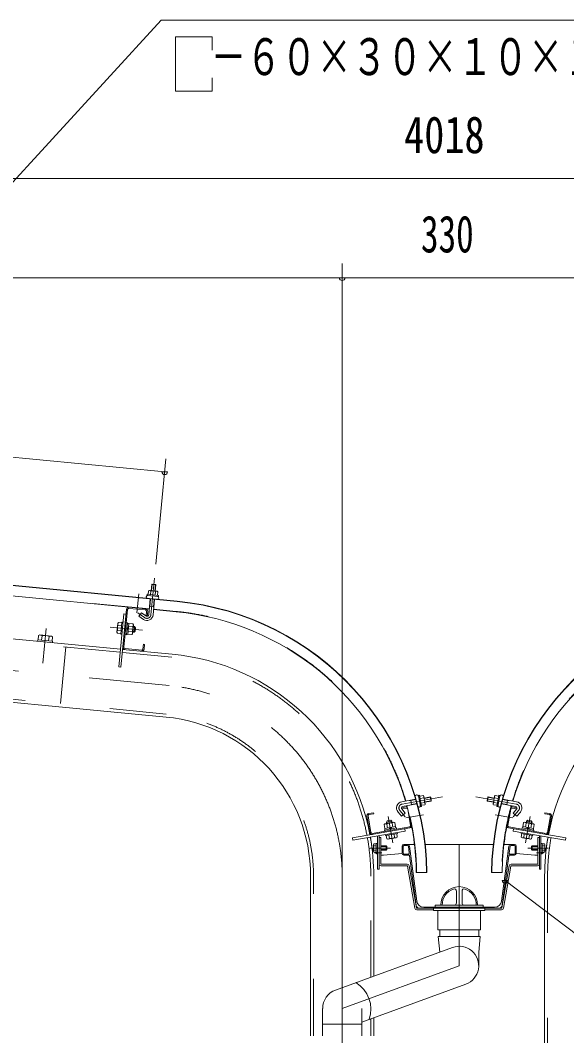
# Model space of a CAD drawing. Units: millimetres, scale not verified. Extents: x -31502 to 31507, y -14700 to 14700.
# Drawn here: x 19166 to 21863, y 6454 to 11466 of the extents above; entities that cross this region are included whole.
import ezdxf
from ezdxf.enums import TextEntityAlignment as Align

# ---------------------------------------------------------------- set-up
doc = ezdxf.new("R2010")
doc.units = ezdxf.units.MM
doc.header["$LTSCALE"] = 70
doc.linetypes.add('USER2', pattern=[10, 4, -6])
doc.linetypes.add('USER3', pattern=[24, 12, -5, 2, -5])
for name, color, linetype, lineweight in [('0-6_2-02BOLD', 7, 'Continuous', 18), ('0-7_2-12HIDDEN', 3, 'USER2', 18), ('0-8_2-22CENTER', 3, 'USER3', 18), ('0-9_2-42THIN', 4, 'Continuous', 18), ('0-A_2-52DIM', 3, 'Continuous', 18)]:
    doc.layers.add(name, color=color, linetype=linetype, lineweight=lineweight)
doc.styles.add('ＭＳ ゴシック', font='')
doc.styles.get('ＭＳ ゴシック').set_extended_font_data('MS Gothic')

msp = doc.modelspace()

# ---------------------------------------------------------------- linework, layer by layer
at = {"layer": '0-6_2-02BOLD'}
for p, q in [((19940.36, 8598.56), (14447.31, 9127.48)), ((14505.32, 9120.14), (19940.18, 8596.82)), ((19802.94, 8559.04), (17298.03, 8800.24)), ((19835.59, 8679.1), (19814.69, 8681.11)), ((19808.99, 8630.89), (19810.71, 8648.73)), ((19833.33, 8646.56), (19831.61, 8628.71)), ((17145.51, 8603.95), (19660.18, 8361.82)), ((19807.8, 8609.56), (19800.4, 8532.69)), ((19804.18, 8571.99), (19825.08, 8569.97)), ((19821.3, 8530.68), (19828.71, 8607.55)), ((19676.95, 8536.01), (19688.1, 8534.94)), ((19677.97, 8371.35), (19695.95, 8558.09)), ((19702.06, 8563.13), (19784.28, 8555.21)), ((19823.84, 8557.03), (19935.32, 8546.29)), ((19649.04, 8479.98), (19665.77, 8478.37)), ((19695, 8489.79), (19701.97, 8489.11)), ((19700.62, 8475.01), (19720.83, 8473.07)), ((19722.1, 8486.15), (19701.87, 8488.1)), ((19724.12, 8481.71), (19722.1, 8486.15)), ((19271.66, 8406.26), (19273.71, 8427.5)), ((19307.91, 8424.21), (19305.86, 8402.97)), ((19322.96, 8401.32), (19325.01, 8422.56)), ((19663.26, 8452.22), (19646.52, 8453.84)), ((19689.54, 8433), (19683.96, 8433.53)), ((19699.35, 8461.94), (19691.72, 8455.64)), ((19692.39, 8462.61), (19700.03, 8468.91)), ((19698.1, 8448.87), (19718.31, 8446.92)), ((19720.66, 8445.83), (19727.62, 8445.16)), ((19252.18, 8408.14), (19251.52, 8401.17)), ((19671.32, 8360.74), (19915.2, 8337.26)), ((19765.23, 8357.33), (19683.01, 8365.25)), ((21117.35, 7621.11), (21049.03, 7609.06)), ((21157.31, 7627.7), (21139.67, 7624.59)), ((21189.57, 7632.52), (21159.21, 7627.16)), ((21474.77, 7632.52), (21505.14, 7627.16)), ((21507.03, 7627.7), (21524.67, 7624.59)), ((21547, 7621.11), (21615.32, 7609.06)), ((21048.09, 7573.45), (21071.53, 7577.58)), ((21053.13, 7585.8), (21123.76, 7598.25)), ((21078.1, 7572.5), (21092.36, 7491.69)), ((21097.19, 7593.57), (21093.09, 7616.83)), ((21143.61, 7602.21), (21161.27, 7605.32)), ((21520.73, 7602.21), (21503.07, 7605.32)), ((21611.22, 7585.8), (21540.58, 7598.25)), ((21567.15, 7593.57), (21571.25, 7616.83)), ((21586.24, 7572.5), (21571.98, 7491.69)), ((21616.25, 7573.45), (21592.81, 7577.58)), ((20891.07, 7456.2), (20876.71, 7537.54)), ((20882.24, 7538.52), (20896.58, 7457.17)), ((21047.9, 7536.89), (21030.36, 7557.79)), ((21616.44, 7536.89), (21633.98, 7557.79)), ((21777.57, 7545.01), (21754.13, 7549.14)), ((21767.76, 7457.17), (21782.1, 7538.52)), ((21787.63, 7537.54), (21773.28, 7456.2)), ((20903.07, 7452.63), (21087.82, 7485.21)), ((20978.76, 7478.78), (20975.24, 7498.78)), ((20986.02, 7472.95), (20991.69, 7481.06)), ((20998.59, 7482.28), (20992.92, 7474.16)), ((20994.24, 7517.05), (21000.32, 7512.78)), ((21001.11, 7503.34), (21004.63, 7483.34)), ((21576.52, 7485.21), (21761.28, 7452.63)), ((21600.55, 7475.28), (21598.61, 7464.25)), ((21642.13, 7479.33), (21641.15, 7473.81)), ((21659.71, 7483.34), (21663.24, 7503.34)), ((21662.82, 7505.89), (21664.02, 7512.78)), ((21665.76, 7482.28), (21671.42, 7474.16)), ((21678.32, 7472.95), (21672.65, 7481.06)), ((21685.58, 7478.78), (21689.11, 7498.78)), ((21698.31, 7469.42), (21699.52, 7476.32)), ((20987.76, 7427.75), (20984.84, 7444.31)), ((21010.71, 7448.87), (21013.64, 7432.31)), ((21637.26, 7451.75), (21638.24, 7457.27)), ((21650.7, 7432.31), (21653.63, 7448.87)), ((21676.58, 7427.75), (21679.5, 7444.31)), ((21692.44, 7442.02), (21689.52, 7425.47)), ((20923.02, 7390.42), (20910.79, 7390.42)), ((20910.79, 7370.21), (20923.02, 7370.21)), ((20944.72, 7390.82), (20972.02, 7390.82)), ((20972.02, 7369.82), (20944.72, 7369.82)), ((21050.42, 7354.07), (21050.42, 7389.07)), ((21055.67, 7389.07), (21055.67, 7354.07)), ((21059.17, 7397.82), (21111.24, 7397.82)), ((21077.76, 7392.57), (21059.17, 7392.57)), ((21081.23, 7389.53), (21085.9, 7354.53)), ((21122.71, 7118.44), (21086.43, 7390.22)), ((21164.1, 7397.82), (21500.24, 7397.82)), ((21541.63, 7118.44), (21577.91, 7390.22)), ((21553.11, 7397.82), (21605.17, 7397.82)), ((21583.11, 7389.53), (21578.44, 7354.53)), ((21605.17, 7392.57), (21586.58, 7392.57)), ((21608.67, 7389.07), (21608.67, 7354.07)), ((21613.92, 7354.07), (21613.92, 7389.07)), ((21719.62, 7390.82), (21692.32, 7390.82)), ((21692.32, 7369.82), (21719.62, 7369.82)), ((21753.55, 7390.42), (21741.32, 7390.42)), ((21741.32, 7370.21), (21753.55, 7370.21)), ((20923.02, 7358.44), (20928.62, 7358.44)), ((20958.47, 7344.7), (21050.49, 7352.98)), ((21059.17, 7350.57), (21082.43, 7350.57)), ((21084.07, 7345.32), (21059.17, 7345.32)), ((21087.54, 7342.28), (21120.14, 7098)), ((21576.8, 7342.28), (21544.2, 7098)), ((21605.17, 7345.32), (21580.27, 7345.32)), ((21581.91, 7350.57), (21605.17, 7350.57)), ((21613.85, 7352.98), (21705.87, 7344.7)), ((20946.47, 7300.87), (21075.5, 7300.87)), ((21075.5, 7292.82), (20946.47, 7292.82)), ((21077.22, 7291.37), (21113.99, 7082.87)), ((21121.92, 7084.26), (21085.15, 7292.77)), ((21542.43, 7084.26), (21579.19, 7292.77)), ((21587.12, 7291.37), (21550.35, 7082.87)), ((21717.87, 7300.87), (21588.84, 7300.87)), ((21588.84, 7292.82), (21717.87, 7292.82)), ((20598.74, 6453.9), (20598.74, 7241.41)), ((20910.6, 7241.41), (20910.6, 6747.88)), ((21172.99, 7258.78), (21120.49, 7258.78)), ((21543.85, 7258.78), (21491.35, 7258.78)), ((21753.76, 7241.41), (21753.76, 5778.4)), ((21318.17, 7109.07), (21318.17, 7167.86)), ((21346.17, 7167.86), (21346.17, 7109.07)), ((21540.7, 7082.82), (21123.64, 7082.82)), ((21123.64, 7074.77), (21206.17, 7074.77)), ((21506.94, 7088.07), (21157.41, 7088.07)), ((21206.17, 7082.82), (21206.17, 7071.62)), ((21206.17, 7071.62), (21458.17, 7071.62)), ((21227.18, 7071.62), (21227.18, 6977.12)), ((21451.17, 7098.57), (21451.17, 7088.07)), ((21458.17, 7071.62), (21458.17, 7082.82)), ((21458.17, 7074.77), (21540.7, 7074.77)), ((21235.91, 6943.31), (21235.91, 6977.12)), ((21428.42, 6977.12), (21428.42, 6943.31)), ((21299.26, 6889.36), (20721.76, 6679.14)), ((20850.91, 6521.34), (21365.1, 6708.47)), ((20658.42, 6588.7), (20658.42, 6453.91)), ((20850.91, 6453.91), (20850.91, 6588.7)), ((20910.6, 6543.06), (20910.6, 6453.9)), ((20850.91, 6510.13), (20658.4, 6510.13))]:
    msp.add_line(p, q, dxfattribs=at)
for points in [[(14591.12, 8849.91), (14579.67, 8840.47), (14551.79, 8550.95), (14561.24, 8539.49), (19885.3, 8026.85)], [(19811.73, 8650.41), (19814.69, 8681.11), (19816.6, 8682.69), (19834.02, 8681.01), (19835.59, 8679.1), (19832.63, 8648.4)], [(19842.92, 8627.63), (19844.64, 8645.47), (19841.78, 8647.51), (19802.59, 8651.29), (19799.39, 8649.83), (19797.66, 8631.98)], [(19690.37, 8558.63), (19662.93, 8273.65), (19651.79, 8274.72), (19676.95, 8536.01)], [(19785.92, 8526.1), (19763.7, 8541.94), (19751.51, 8524.85), (19773.73, 8509.01)], [(19789.32, 8549.1), (19787.04, 8525.41), (19792.61, 8524.87), (19794.9, 8548.56)], [(19667.03, 8491.45), (19650.29, 8493.06), (19647.47, 8489.09), (19643.24, 8445.19), (19645.26, 8440.76), (19662, 8439.15)], [(19667.23, 8435.15), (19661.66, 8435.68), (19667.37, 8494.91), (19672.94, 8494.38)], [(19689.54, 8433), (19695.24, 8492.23), (19689.66, 8492.76)], [(19701.97, 8489.11), (19696.74, 8434.77), (19689.77, 8435.44)], [(19724.12, 8481.71), (19719.89, 8437.81), (19717.06, 8433.85), (19696.84, 8435.79)], [(19723.34, 8473.7), (19730.31, 8473.03), (19735.04, 8467.3), (19733.36, 8449.88), (19727.62, 8445.16), (19730.31, 8473.03)], [(19325.01, 8422.56), (19319.86, 8426.23), (19262.37, 8431.77), (19256.61, 8429.15), (19254.57, 8407.91)], [(19252.18, 8408.14), (19325.35, 8401.09), (19324.68, 8394.12)], [(19776.92, 8361.83), (19779.19, 8385.51), (19773.62, 8386.05), (19771.33, 8362.36)], [(21137.69, 7635.79), (21155.35, 7638.9), (21157.61, 7636.21), (21164.45, 7597.43), (21163.24, 7594.13), (21145.59, 7591.01)], [(21162.85, 7606.48), (21193.23, 7611.84), (21194.65, 7613.87), (21191.61, 7631.1), (21189.57, 7632.52), (21193.23, 7611.84)], [(21501.49, 7606.48), (21471.12, 7611.84), (21474.77, 7632.52), (21472.74, 7631.1), (21469.69, 7613.87), (21471.12, 7611.84)], [(21526.65, 7635.79), (21509, 7638.9), (21506.73, 7636.21), (21499.89, 7597.43), (21501.1, 7594.13), (21518.76, 7591.01)], [(21070.56, 7583.1), (21047.12, 7578.97), (21048.1, 7573.45)], [(21048.46, 7572.98), (21066.01, 7552.08), (21047.9, 7536.89)], [(21593.78, 7583.1), (21617.22, 7578.97), (21616.24, 7573.45)], [(21615.88, 7572.98), (21598.33, 7552.08), (21616.44, 7536.89)], [(20885.8, 7550.52), (20909.24, 7554.65), (20910.21, 7549.14), (20886.78, 7545.01)], [(21754.13, 7549.14), (21755.1, 7554.65), (21778.54, 7550.52)], [(21088.79, 7479.69), (20805.52, 7429.74), (20807.47, 7418.71), (21065.74, 7464.25), (21063.79, 7475.28)], [(21017.57, 7485.62), (21014.04, 7505.63), (21009.46, 7507.29), (20966.03, 7499.63), (20962.3, 7496.5), (20965.83, 7476.5)], [(21023.19, 7473.81), (21022.21, 7479.33), (20963.62, 7468.99), (20964.59, 7463.48)], [(20966.03, 7469.42), (20964.82, 7476.32), (21018.58, 7485.8), (21019.8, 7478.9)], [(20994.24, 7517.05), (20977.01, 7514), (20972.74, 7507.92)], [(20973.97, 7501.03), (20972.74, 7507.92), (21000.32, 7512.78), (21001.53, 7505.89)], [(21598.61, 7464.25), (21856.88, 7418.71), (21858.82, 7429.74), (21575.55, 7479.69)], [(21642.13, 7479.33), (21700.73, 7468.99), (21699.76, 7463.48)], [(21699.52, 7476.32), (21645.76, 7485.8), (21644.54, 7478.9)], [(21698.31, 7499.63), (21654.88, 7507.29), (21650.3, 7505.63), (21646.78, 7485.62)], [(21690.37, 7501.03), (21691.6, 7507.92), (21687.34, 7514), (21670.11, 7517.05), (21664.02, 7512.78), (21691.6, 7507.92)], [(21698.31, 7499.63), (21702.04, 7496.5), (21698.51, 7476.5)], [(20936.67, 7441.49), (20936.67, 7275.32), (20928.62, 7275.32), (20928.62, 7440.08)], [(20936.67, 7432.82), (20944.72, 7432.82), (20944.72, 7302.62)], [(21026.11, 7457.27), (21027.08, 7451.75), (20968.48, 7441.42), (20967.51, 7446.94)], [(20971.91, 7442.02), (20974.83, 7425.47), (20979.41, 7423.8), (21022.83, 7431.46), (21026.57, 7434.59), (21023.64, 7451.15)], [(21637.26, 7451.75), (21695.87, 7441.42), (21696.84, 7446.94)], [(21689.52, 7425.47), (21684.93, 7423.8), (21641.51, 7431.46), (21637.77, 7434.59), (21640.7, 7451.15)], [(21727.67, 7432.82), (21719.62, 7432.82), (21719.62, 7302.62)], [(21735.72, 7440.08), (21735.72, 7275.32), (21727.67, 7275.32), (21727.67, 7441.49)], [(20923.02, 7400.53), (20910.79, 7400.53), (20909.02, 7397.47)], [(20909.02, 7397.47), (20909.02, 7363.17), (20910.79, 7360.11), (20923.02, 7360.11)], [(20923.02, 7358.44), (20923.02, 7402.19), (20928.62, 7402.19)], [(21735.72, 7358.44), (21741.32, 7358.44), (21741.32, 7402.19), (21735.72, 7402.19)], [(21741.32, 7400.53), (21753.55, 7400.53), (21755.32, 7397.47), (21755.32, 7363.17), (21753.55, 7360.11), (21741.32, 7360.11)], [(21451.18, 7088.07), (21451.18, 7098.57), (21213.18, 7098.57), (21213.18, 7088.07)], [(21227.18, 6977.12), (21437.17, 6977.12), (21437.17, 7071.62)], [(21428.42, 6798.91), (21428.42, 6866.34), (21435.42, 6943.31), (21228.91, 6943.31), (21235.92, 6866.31)]]:
    msp.add_lwpolyline(points, dxfattribs=at)
for points in [[(19847.63, 8621.54), (19791.89, 8626.92), (19792.42, 8632.49), (19848.17, 8627.12)], [(21146.5, 7585.82), (21140.99, 7584.85), (21131.27, 7639.99), (21136.78, 7640.97)], [(21517.85, 7585.82), (21527.57, 7640.97), (21533.08, 7639.99), (21523.36, 7584.85)], [(20972.02, 7369.82), (20975.52, 7373.32), (20975.52, 7387.32), (20972.02, 7390.81)], [(21692.32, 7369.82), (21692.32, 7390.81), (21688.82, 7387.32), (21688.82, 7373.32)]]:
    msp.add_lwpolyline(points, close=True, dxfattribs=at)
for centre, radius, start, end in [((19794.7, 8619.61), 7, 84.4998, 264.4998), ((19804.25, 8641.02), 10.06, 50.11574, 110.11574), ((19818.57, 8611.96), 37.62, 66.91203, 102.08795), ((19838.19, 8637.75), 10.06, 58.88425, 118.88425), ((19843.48, 8614.91), 7, 264.50061, 84.50061), ((19809.68, 7241.41), 1361.67, 0.73094, 84.50003), ((19809.68, 7241.41), 1363.42, 0.73001, 84.5), ((22854.67, 7241.41), 1363.42, 95.5, 179.26999), ((22854.67, 7241.41), 1361.67, 95.49997, 179.26906), ((19701.53, 8557.56), 11.2, 84.4973, 174.4973), ((19701.53, 8557.56), 5.6, 84.4973, 174.4973), ((19791.25, 8533.58), 30.18, 234.5, 354.5), ((19783.75, 8549.63), 5.6, 354.5092, 84.50122), ((19783.75, 8549.63), 11.2, 354.50143, 84.50122), ((19791.25, 8533.58), 9.19, 234.5, 354.5), ((19809.68, 7241.41), 1310.92, 16.43245, 84.5), ((22854.67, 7241.41), 1310.92, 95.5, 163.56755), ((19681.8, 8463.63), 36.61, 153.47365, 195.52446), ((19657.27, 8485.79), 10.07, 174.49905, 215.22588), ((19685.56, 8463.27), 36.61, 333.47365, 15.52446), ((19713.87, 8480.34), 10.07, 313.77223, 354.49905), ((19264.2, 8418.29), 13.24, 44.06885, 84.5), ((19286.49, 8381), 48.23, 63.6357, 105.3643), ((19315.49, 8413.35), 13.24, 84.5, 124.92831), ((19653.48, 8446.56), 10.07, 133.77223, 174.49905), ((19710.09, 8441.12), 10.07, 354.49905, 35.22588), ((19683.54, 8370.82), 11.2, 174.4973, 264.48845), ((19683.54, 8370.82), 5.6, 174.4973, 264.48845), ((19765.76, 8362.9), 11.2, 264.49953, 354.50208), ((19765.76, 8362.9), 5.6, 264.49953, 354.5092), ((19809.68, 7241.41), 1100.92, 10.65323, 84.50005), ((22854.67, 7241.41), 1100.92, 95.49995, 169.34677), ((19809.68, 7241.41), 789.08, 0, 84.50003), ((21123.67, 7635.1), 8.33, 10.01471, 190.01471), ((21148.15, 7631.86), 10.06, 335.62325, 35.62325), ((21123.98, 7610.28), 37.62, 352.41954, 27.59546), ((21540.36, 7610.28), 37.62, 152.40454, 187.58046), ((21516.19, 7631.86), 10.06, 144.37675, 204.37675), ((21540.68, 7635.1), 8.33, 349.98529, 169.98529), ((21054.49, 7578.04), 31.5, 99.99847, 220.00092), ((21054.49, 7578.04), 7.88, 100.00249, 220.00249), ((21072.51, 7572.07), 11.2, 75.34628, 100.00198), ((21072.51, 7572.07), 5.6, 14.67992, 100.00677), ((19809.68, 7241.41), 1310.92, 0.75925, 15.39432), ((21134.58, 7587.27), 5.89, 190.00774, 10.00774), ((21154.08, 7598.28), 10.06, 344.39175, 44.39175), ((21510.26, 7598.28), 10.06, 135.60825, 195.60825), ((21529.77, 7587.27), 5.89, 169.99226, 349.99226), ((22854.67, 7241.41), 1310.92, 164.60568, 179.24075), ((21591.83, 7572.07), 5.6, 79.99323, 165.32008), ((21591.83, 7572.07), 11.2, 79.99802, 104.65372), ((21609.85, 7578.04), 7.88, 319.99751, 79.99751), ((21609.85, 7578.04), 31.5, 319.99908, 80.00153), ((20887.75, 7539.49), 11.2, 100.00313, 190.00211), ((20887.75, 7539.49), 5.6, 100.00652, 190.00652), ((21776.6, 7539.49), 5.6, 349.99348, 79.99348), ((21776.6, 7539.49), 11.2, 349.99789, 79.99687), ((20970.09, 7490.13), 10.07, 59.27591, 100.00273), ((20994.11, 7467.41), 36.61, 78.97455, 121.02536), ((21008.9, 7496.97), 10.07, 100.00273, 140.72955), ((21086.85, 7490.72), 5.6, 280.00652, 10.00652), ((21086.85, 7490.72), 11.2, 280.00217, 340.37393), ((21577.49, 7490.72), 11.2, 199.62607, 259.99783), ((21577.49, 7490.72), 5.6, 169.99348, 259.99348), ((21655.45, 7496.97), 10.07, 39.27045, 79.99727), ((21670.23, 7467.41), 36.61, 58.97464, 101.02545), ((21694.25, 7490.13), 10.07, 79.99727, 120.72409), ((20902.1, 7458.15), 11.2, 190.01096, 280.00211), ((19809.68, 7241.41), 1100.92, 0, 10.0701), ((19809.7, 7241.27), 1100.93, 7.7531, 10.07008), ((20902.1, 7458.15), 5.6, 190.01537, 280.00652), ((20979.97, 7434.12), 10.07, 280.00273, 320.72955), ((20994.76, 7463.68), 36.61, 258.97455, 301.02536), ((21018.77, 7440.96), 10.07, 239.27591, 280.00273), ((21645.57, 7440.96), 10.07, 259.99727, 300.72409), ((21669.58, 7463.68), 36.61, 238.97464, 281.02545), ((21684.37, 7434.12), 10.07, 219.27045, 259.99727), ((22854.67, 7241.41), 1100.92, 169.9299, 180), ((21762.25, 7458.15), 11.2, 259.99789, 349.98904), ((21762.25, 7458.15), 5.6, 259.99348, 349.98463), ((22854.64, 7241.27), 1100.93, 169.92992, 172.2469), ((20952.58, 7396.88), 52.5, 187.75275, 213.93475), ((20917.13, 7395.47), 8.11, 180, 218.53142), ((20938.81, 7380.32), 29.79, 160.16866, 199.8291), ((20917.13, 7365.16), 8.11, 141.45375, 180), ((21059.17, 7389.07), 8.75, 90, 180), ((21059.17, 7389.07), 3.5, 90, 180), ((21077.76, 7389.07), 8.75, 7.60199, 90), ((21077.76, 7389.07), 3.5, 7.60419, 90), ((21586.58, 7389.07), 8.75, 90, 172.39801), ((21586.58, 7389.07), 3.5, 90, 172.39581), ((21605.17, 7389.07), 8.75, 0, 90), ((21605.17, 7389.07), 3.5, 0, 90), ((21747.21, 7395.47), 8.11, 321.46858, 0), ((21725.53, 7380.32), 29.79, 340.1709, 19.83134), ((21747.22, 7365.16), 8.11, 0, 38.54625), ((21711.76, 7396.88), 52.5, 326.06525, 352.24725), ((20952.58, 7396.88), 52.5, 224.45744, 242.85269), ((20952.58, 7396.88), 52.5, 261.39389, 276.44838), ((21059.17, 7354.07), 8.75, 180, 270), ((21059.17, 7354.07), 3.5, 180, 270), ((21082.43, 7354.07), 3.5, 270, 7.60158), ((21084.07, 7341.82), 3.5, 7.60419, 90), ((21580.27, 7341.82), 3.5, 90, 172.39581), ((21581.91, 7354.07), 3.5, 172.39842, 270), ((21605.17, 7354.07), 3.5, 270, 0), ((21605.17, 7354.07), 8.75, 270, 0), ((21711.76, 7396.88), 52.5, 263.55162, 278.60611), ((21711.76, 7396.88), 52.5, 297.14731, 315.54256), ((20946.47, 7302.62), 9.8, 180, 270), ((20946.47, 7302.62), 1.75, 180, 270), ((21075.5, 7291.07), 9.8, 10.00009, 90), ((21075.5, 7291.07), 1.75, 10.00024, 90), ((21588.84, 7291.07), 9.8, 90, 169.99991), ((21588.84, 7291.07), 1.75, 90, 169.99976), ((21717.87, 7302.62), 1.75, 270, 0), ((21717.87, 7302.62), 9.8, 270, 0), ((21332.17, 7098.57), 91, 0, 180), ((21332.17, 7098.57), 84, 109.47118, 180), ((21307.67, 7167.86), 10.5, 0, 109.47488), ((21356.67, 7167.86), 10.5, 70.52512, 180), ((21332.17, 7098.57), 84, 0, 70.52882), ((21157.41, 7123.07), 35, 187.60286, 270), ((21506.94, 7123.07), 35, 270, 352.39714), ((21123.64, 7084.57), 9.8, 189.99997, 270), ((21137.49, 7100.32), 17.5, 187.60313, 270), ((21123.64, 7084.57), 1.75, 190.00024, 270), ((21307.67, 7109.07), 10.5, 270, 0), ((21356.67, 7109.07), 10.5, 180, 270), ((21526.85, 7100.32), 17.5, 270, 352.39687), ((21540.7, 7084.57), 1.75, 270, 349.99976), ((21540.7, 7084.57), 9.8, 270, 350.00003), ((21332.18, 6798.91), 96.25, 289.99896, 110.00061), ((20754.68, 6588.7), 96.25, 110.0018, 180), ((20741.38, 6583.88), 154.95, 341.60916, 58.39587)]:
    msp.add_arc(centre, radius, start, end, dxfattribs=at)
at = {"layer": '0-7_2-12HIDDEN'}
for p, q in [((19803.1, 8560.79), (17298.19, 8801.98)), ((19658.76, 8347.18), (17144.1, 8589.32)), ((19886.71, 8041.48), (14580.06, 8552.44)), ((19824.01, 8558.77), (19935.49, 8548.04)), ((19391.21, 8372.95), (19364.13, 8091.8)), ((19913.79, 8322.63), (19669.91, 8346.11)), ((20613.45, 6453.9), (20613.45, 7241.41)), ((20895.9, 6742.53), (20895.9, 7241.41)), ((21768.46, 7241.41), (21768.46, 5778.4)), ((20895.9, 6453.9), (20895.9, 6537.72))]:
    msp.add_line(p, q, dxfattribs=at)
for centre, radius, start, end in [((19809.68, 7241.41), 1312.67, 16.42381, 84.5), ((22854.67, 7241.41), 1312.67, 95.5, 163.57619), ((19809.68, 7241.41), 1086.22, 10.66211, 84.50003), ((22854.67, 7241.41), 1086.22, 95.49997, 169.33789), ((19809.68, 7241.41), 803.77, 0, 84.50003), ((19809.68, 7241.41), 1312.67, 0.75822, 15.3871), ((22854.67, 7241.41), 1312.67, 164.6129, 179.24178), ((19809.68, 7241.41), 1086.22, 0, 10.07104), ((22854.67, 7241.41), 1086.22, 169.92896, 180)]:
    msp.add_arc(centre, radius, start, end, dxfattribs=at)
at = {"layer": '0-8_2-22CENTER'}
for p, q in [((14489.08, 8703.08), (19900.25, 8182.06)), ((19828.21, 8712.01), (19810.85, 8531.69)), ((19750.41, 8634.42), (19741.49, 8541.75)), ((19746.35, 8541.42), (19779.82, 8517.56)), ((19769.03, 8455.23), (19610.51, 8470.5)), ((19278.03, 8293.13), (19294.47, 8463.84)), ((21051.08, 7597.43), (21249.99, 7632.5)), ((21414.35, 7632.5), (21613.26, 7597.43)), ((21004.92, 7406.06), (20981.93, 7536.47)), ((21039.42, 7565.39), (21065.84, 7533.89)), ((21068.11, 7529.36), (21155.34, 7544.74)), ((21596.23, 7529.36), (21509, 7544.74)), ((21624.92, 7565.39), (21598.5, 7533.89)), ((21682.41, 7536.47), (21659.43, 7406.06)), ((20993.02, 7380.32), (20891.52, 7380.32)), ((21671.32, 7380.32), (21772.82, 7380.32)), ((20914.62, 7355.82), (20950.67, 7355.82)), ((21749.72, 7355.82), (21713.67, 7355.82)), ((20754.67, 7241.41), (20754.67, -1302.1))]:
    msp.add_line(p, q, dxfattribs=at)
msp.add_lwpolyline([(20754.68, 6588.7), (21332.17, 6798.91), (21332.17, 7397.82)], dxfattribs=at)
for centre, radius, start, end in [((19791.25, 8533.58), 19.69, 234.5, 354.5), ((19809.68, 7241.41), 945, 0, 84.50003), ((21054.49, 7578.04), 19.69, 100.00238, 219.99998), ((21609.85, 7578.04), 19.69, 320.00002, 79.99762)]:
    msp.add_arc(centre, radius, start, end, dxfattribs=at)
at = {"layer": '0-9_2-42THIN'}
for p, q in [((19816.6, 8682.69), (19813.48, 8650.24)), ((19830.9, 8648.56), (19834.02, 8681.01)), ((19803.55, 8565.49), (19805.92, 8571.82)), ((19805.92, 8571.82), (19809.54, 8609.39)), ((19826.96, 8607.71), (19823.34, 8570.13)), ((19823.34, 8570.14), (19824.46, 8563.47)), ((19721, 8449.31), (19731.44, 8448.3)), ((19733.46, 8469.2), (19723.01, 8470.21)), ((21117.93, 7619.05), (21093.47, 7614.74)), ((21159.51, 7625.43), (21191.61, 7631.1)), ((21504.83, 7625.43), (21472.74, 7631.1)), ((21546.41, 7619.05), (21570.88, 7614.74)), ((21093.47, 7614.73), (21085.26, 7615.45)), ((21194.65, 7613.86), (21162.55, 7608.2)), ((21469.69, 7613.86), (21501.8, 7608.2)), ((21570.88, 7614.73), (21579.08, 7615.45)), ((20975.59, 7511.97), (20977.4, 7501.64)), ((20998.09, 7505.28), (20996.26, 7515.62)), ((21668.09, 7515.62), (21666.25, 7505.28)), ((21686.94, 7501.64), (21688.75, 7511.97)), ((20974.82, 7388.02), (20944.72, 7388.02)), ((20944.72, 7372.62), (20974.82, 7372.62)), ((21689.52, 7388.02), (21719.62, 7388.02)), ((21719.62, 7372.62), (21689.52, 7372.62))]:
    msp.add_line(p, q, dxfattribs=at)
for points in [[(21089.36, 7592.19), (21096.83, 7595.67), (21123.2, 7600.32)], [(21574.98, 7592.19), (21567.51, 7595.67), (21541.15, 7600.32)]]:
    msp.add_lwpolyline(points, dxfattribs=at)
at = {"layer": '0-A_2-52DIM'}
for p, q in [((19862.17, 11465.9), (17249.24, 8618.92)), ((19862.18, 11465.9), (22872.18, 11465.9)), ((20112.47, 11115.9), (20112.47, 11181.46)), ((28363.66, 10685.45), (14300.68, 10685.45)), ((20754.67, 7277.93), (20754.67, 10265.45)), ((14300.68, 10195.45), (28363.66, 10195.45)), ((20768.67, 10195.45), (20740.67, 10195.45)), ((14370.79, 9767.92), (19878.81, 9237.56)), ((19884.89, 9300.62), (19834.92, 8781.69)), ((19892.81, 9237.55), (19864.81, 9237.55)), ((21572.98, 7220.38), (21544.98, 7220.38))]:
    msp.add_line(p, q, dxfattribs=at)
for points in [[(20112.47, 11115.9), (19932.17, 11115.9), (19932.17, 11383.91), (20112.47, 11383.91), (20112.47, 11318.37)], [(21558.98, 7220.38), (22647.53, 6396.09), (25202.54, 6396.09)]]:
    msp.add_lwpolyline(points, dxfattribs=at)
for centre in [(20754.67, 10195.45), (19878.81, 9237.55), (21558.98, 7220.38)]:
    msp.add_arc(centre, 14, 180, 0, dxfattribs=at)

# ---------------------------------------------------------------- texts
at = {"layer": '0-A_2-52DIM', "color": 7, "style": 'ＭＳ ゴシック'}
for s, width, p in [('\u3000－６０×３０×１０×１．６', 0.7, (19932.17, 11140.77)), ('4018', 0.8, (21060.57, 10755.45)), ('330', 0.7, (21143.42, 10265.45))]:
    msp.add_text(s, height=182.3, dxfattribs=dict(at, width=width)).set_placement(p, align=Align.BOTTOM_LEFT)

doc.saveas('drawing.dxf')
